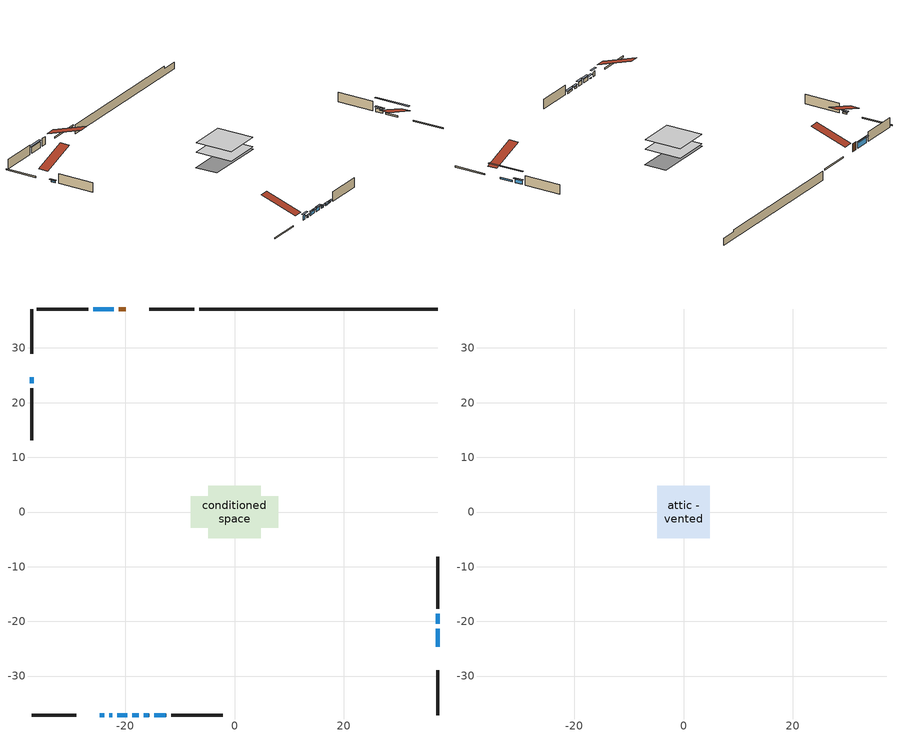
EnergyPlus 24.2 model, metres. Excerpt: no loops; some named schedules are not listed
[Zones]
conditioned space
 floor adiabatic (AdiabaticFloorConstruction): -4.82,-4.82 -4.82,4.82 4.82,4.82 4.82,-4.82 z0.69
 floor foundation (Slab1 construction): -7.98,-2.92 -7.98,2.92 7.98,2.92 7.98,-2.92 z-1.63
 wall outside (RimJoist1 construction): -7.4,37.12 -15.57,37.12 / -37.12,-37.12 -28.95,-37.12 / -37.12,37.12 -37.12,28.95 / 37.12,-37.12 37.12,-28.95 z0.69:0.99
 wall outside (AdiabaticWallConstruction 1): -19.9,37.12 -21.14,37.12 z0.69:2.72
 wall outside (AdiabaticWallConstruction): -24.61,-37.12 -23.82,-37.12 z0.69:1.91; 37.12,-24.61 37.12,-21.34 / -37.12,24.61 -37.12,23.52 / -14.71,-37.12 -12.53,-37.12 z0.69:1.07; -22.9,-37.12 -22.38,-37.12 z0.69:0.89; -21.46,-37.12 -19.63,-37.12 / 37.12,-20.41 37.12,-18.58 z0.69:1.61; -18.7,-37.12 -17.48,-37.12 z0.69:1.71; -16.55,-37.12 -15.63,-37.12 z0.69:1.1; -22.07,37.12 -25.81,37.12 z0.69:2.21
 wall outside (Wall1 construction): -26.74,37.12 -36.19,37.12 / -11.6,-37.12 -2.14,-37.12 / -37.12,22.59 -37.12,13.14 / 37.12,-17.65 37.12,-8.2 z0.69:3.13
 wall foundation (FoundationWall1 construction): -6.47,37.12,-1.63 -6.47,37.12,0.69 32.76,37.12,0.69 32.76,37.12,0.12 37.12,37.12,0.12 37.12,37.12,-1.63
 window (WindowConstruction 5): -24.61,-37.12 -23.83,-37.12 z0.69:1.91
 window (WindowConstruction 8): 37.12,-24.61 37.12,-21.34 z0.69:1.07
 window (WindowConstruction 9): -37.12,24.61 -37.12,23.52 z0.69:1.07
 window (WindowConstruction 6): -22.9,-37.12 -22.39,-37.12 z0.69:0.89
 window (WindowConstruction): -21.46,-37.12 -19.63,-37.12 z0.69:1.6
 window (WindowConstruction 1): -18.7,-37.12 -17.48,-37.12 z0.69:1.7
 window (WindowConstruction 2): -16.55,-37.12 -15.64,-37.12 z0.69:1.1
 window (WindowConstruction 3): -22.07,37.12 -25.81,37.12 z0.69:2.21
 window (WindowConstruction 4): 37.12,-20.41 37.12,-18.58 z0.69:1.6
 window (WindowConstruction 7): -14.71,-37.12 -12.53,-37.12 z0.69:1.07
 door (Door): -19.9,37.12 -21.14,37.12 z0.69:2.72
 ceiling adiabatic (AdiabaticFloorConstruction): 4.82,-4.82 4.82,4.82 -4.82,4.82 -4.82,-4.82 z0.69
attic - vented
 floor to conditioned space (Floor1 construction Reversed): -4.83,-4.83 -4.83,4.83 4.83,4.83 4.83,-4.83 z3.13
 roof outside (Roof1 construction): -18.98,37.12,3.13 -18.98,27.72,6.26 -16.5,27.72,6.26 -16.5,37.12,3.13; -25.54,-37.12,3.13 -25.54,-27.72,6.26 -28.02,-27.72,6.26 -28.02,-37.12,3.13; -37.12,25.54,3.13 -27.72,25.54,6.26 -27.72,28.02,6.26 -37.12,28.02,3.13; 37.12,-25.54,3.13 27.72,-25.54,6.26 27.72,-28.02,6.26 37.12,-28.02,3.13
shading: -23.22,-37.12 -25.22,-37.12 -25.22,-37.58 -23.22,-37.58 z2.52; 37.12,-18.29 37.12,-27.66 37.58,-27.66 37.58,-18.29 z4.12; -37.12,23.22 -37.12,24.91 -37.58,24.91 -37.58,23.22 z1.37; -21.78,-37.12 -23.51,-37.12 -23.51,-37.58 -21.78,-37.58 z1.5; -19.33,-37.12 -21.75,-37.12 -21.75,-37.58 -19.33,-37.58 z1.9; -17.18,-37.12 -19,-37.12 -19,-37.58 -17.18,-37.58 z2; -15.34,-37.12 -16.85,-37.12 -16.85,-37.58 -15.34,-37.58 z1.39; -26.11,37.12 -21.77,37.12 -21.77,37.58 -26.11,37.58 z2.51; 37.12,-18.29 37.12,-20.71 37.58,-20.71 37.58,-18.29 z1.9; -12.23,-37.12 -15.01,-37.12 -15.01,-37.58 -12.23,-37.58 z1.37
[Building]
Building 1: Terrain=Suburbs
[Site:Location]
Edmonton Intl AP_AB: Latitude {deg}=53.31; Longitude {deg}=-113.58; Time Zone {hr}=-7; Elevation {m}=723; Keep Site Location Information=Yes
[Site:GroundTemperature:Shallow]
-1.56185, -3.61833, -3.78302, -2.80711, 1.11059, 5.01004, 8.39065, 10.5322, 10.7141, 8.97234, 5.67794, 1.89811
[Site:WaterMainsTemperature]
Calculation Method=Schedule; Temperature Schedule=mains temperature schedule
[Material] Roughness=Rough; Thermal Absorptance=0.9
Name | Thickness {m} | Conductivity {W/m-K} | Density {kg/m3} | Specific Heat {J/kg-K} | Solar Absorptance | Visible Absorptance
asphalt or fiberglass shingles | 0.00635 | 0.162714 | 1121.4 | 1465.45 | 0.4 | 0.4
ceiling loosefill ins | 0.0846667 | 0.0480833 | 16.02 | 1046.75 | 0.7 | 0.7
ceiling stud and cavity | 0.1397 | 0.104254 | 65.682 | 1177.47 | 0.7 | 0.7
concrete 4.0 in. | 0.1016 | 1.803125 | 2242.8 | 837.4 | 0.7 | 0.7
concrete 8.0 in. | 0.2032 | 1.803125 | 2242.8 | 837.4 | 0.7 | 0.7
door material | 0.04445 | 0.053851 | 512.64 | 1214.23 | 0.7 | 0.7
floor covering | 0.0127 | 0.0433444 | 54.468 | 1339.84 | 0.6 | 0.6
floor rigid ins; wall rigid ins | 0.512978 | 0.029427 | 32.04 | 1214.23 | 0.7 | 0.7
floor stud and cavity | 0.1397 | 1.75129 | 37.0049 | 1207.88 | 0.7 | 0.7
furniture material conditioned space 1 | 0.1524 | 0.115458 | 640.8 | 1214.23 | 0.6 | 0.6
gypsum board | 0.0127 | 0.160291 | 801 | 837.4 | 0.6 | 0.6
osb sheathing 0.5 in. | 0.0127 | 0.115458 | 512.64 | 1214.23 | 0.7 | 0.7
osb sheathing 0.75 in. | 0.01905 | 0.115458 | 512.64 | 1214.23 | 0.7 | 0.7
rim joist stud and cavity | 0.0508 | 0.648972 | 50.32683 | 1063.81 | 0.6 | 0.6
wall stud and cavity | 0.1397 | 0.115486 | 139.0536 | 1170.24 | 0.7 | 0.7
wall stud and cavity 1 | 0.0889 | 0.380278 | 52.3479 | 1209.89 | 0.7 | 0.7
wall stud and cavity 2 | 0.0889 | 0.391764 | 83.0341 | 1211.67 | 0.7 | 0.7
wood siding | 0.0254 | 0.102417 | 544.68 | 1172.36 | 0.4 | 0.4
wood siding 1; wood siding 2; wood siding 3 | 0.0254 | 0.102417 | 544.68 | 1172.36 | 0.7 | 0.7
[WindowMaterial:SimpleGlazingSystem]
Name | U-Factor {W/m2-K} | Solar Heat Gain Coefficient
WindowMaterial | 2.10086 | 0.62
WindowMaterial 1 | 2.191708 | 0.55
WindowMaterial 2 | 2.37738 | 0.37
WindowMaterial 3 | 2.07701 | 0.65
WindowMaterial 4 | 2.17865 | 0.56
WindowMaterial 5 | 2.123 | 0.6
WindowMaterial 6 | 2.31435 | 0.37
WindowMaterial 7 | 1.7863 | 0.3
[Construction]
AdiabaticFloorConstruction: floor stud and cavity, floor rigid ins, osb sheathing 0.75 in., floor covering
AdiabaticWallConstruction: wood siding 2, wall rigid ins, wall stud and cavity 1, gypsum board
AdiabaticWallConstruction 1: wood siding 3, wall rigid ins, wall stud and cavity 1, gypsum board
Door: door material
Floor1 construction Reversed: gypsum board, ceiling stud and cavity, ceiling loosefill ins
FoundationWall1 construction: concrete 8.0 in.
furniture construction conditioned space 1: furniture material conditioned space 1
PartitionWallConstruction: gypsum board, wall stud and cavity 2, gypsum board
RimJoist1 construction: wood siding 1, rim joist stud and cavity
Roof1 construction: asphalt or fiberglass shingles
Slab1 construction: concrete 4.0 in.
Wall1 construction: wood siding, osb sheathing 0.5 in., wall stud and cavity, gypsum board
WindowConstruction: WindowMaterial
WindowConstruction 1: WindowMaterial 1
WindowConstruction 2: WindowMaterial 2
WindowConstruction 3: WindowMaterial 3
WindowConstruction 4: WindowMaterial 4
WindowConstruction 5: WindowMaterial 5
WindowConstruction 6: WindowMaterial 6
WindowConstruction 7; WindowConstruction 8; WindowConstruction 9: WindowMaterial 7
[Zone] Multiplier=1; Part of Total Floor Area=Yes
Name | Volume {m3}
attic - vented | 47.3754
conditioned space | 464.3
[Space]
Name | Zone | Volume {m3}
attic - vented 1 | attic - vented | 47.3754
conditioned space 1 | conditioned space | 464.3
[ZoneInfiltration:EffectiveLeakageArea]
infil attic - vented 1: Zone or Space=attic - vented 1; Schedule=Always On Discrete; Effective Air Leakage Area {cm2}=3239.65; Stack Coefficient=0.000217887; Wind Coefficient=9.97323e-06
[ZoneMixing]
whole house fan mix: Zone or Space=attic - vented; Schedule=Always On Continuous; Design Flow Rate Calculation Method=Flow/Zone; Design Flow Rate {m3/s}=0; Source Zone or Space=conditioned space
[SurfaceProperty:ExposedFoundationPerimeter]
Slab1: Exposed Perimeter Calculation Method=TotalExposedPerimeter; Total Exposed Perimeter {m}=43.587
[InternalMass] Zone or ZoneList=conditioned space; Space or SpaceList=conditioned space 1
Name | Construction | Surface Area {m2}
furniture mass conditioned space 1 | furniture construction conditioned space 1 | 74.496
partition wall mass | PartitionWallConstruction | 186.24
[Lights]
interior lighting: Zone or ZoneList or Space or SpaceList=conditioned space 1; Schedule=interior lighting schedule; Design Level Calculation Method=LightingLevel; Lighting Level {W}=343.2; Return Air Fraction=0; Fraction Radiant=0.6; Fraction Visible=0.2; Fraction Replaceable=1
[People]
occupants: Zone or ZoneList or Space or SpaceList=conditioned space 1; Number of People Schedule=occupants schedule; Number of People Calculation Method=People; Number of People=3; Fraction Radiant=0.314171; Sensible Heat Fraction=0.56303; Activity Level Schedule=occupants activity schedule; Carbon Dioxide Generation Rate {m3/s-W}=0; Enable ASHRAE 55 Comfort Warnings=No; Mean Radiant Temperature Calculation Type=EnclosureAveraged
[ElectricEquipment] Zone or ZoneList or Space or SpaceList=conditioned space 1; Design Level Calculation Method=EquipmentLevel
Name | Schedule | Design Level {W} | Fraction Latent | Fraction Radiant | Fraction Lost
clothes dryer | clothes dryer schedule | 140.772 | 0.015 | 0.081 | 0.85
clothes washer | clothes washer schedule | 32.1985 | 0.03 | 0.162 | 0.7
cooking range | cooking range schedule | 215.147 | 0.08 | 0.432 | 0.2
dishwasher | dishwasher schedule | 66.8632 | 0.3 | 0.18 | 0.4
fridge | fridge schedule | 72.9452 | 0 | 0.6 | 0
mech vent bath fan 0 | mech vent bath fan 0 schedule | 50.2 | 0 | 0 | 1
mech vent house fan | mech vent house fan schedule | 0 | 0 | 0 | 1
mech vent house fan cfis | mech vent house fan cfis schedule | 0 | 0 | 0 | 0
mech vent range fan 0 | mech vent range fan 0 schedule | 57 | 0 | 0 | 1
misc plug loads | misc plug loads schedule | 494.7 | 0.045 | 0.513 | 0.1
whole house fan | Always On Discrete | 0 | 0 | 0 | 1
[OtherEquipment] Zone or ZoneList or Space or SpaceList=conditioned space 1; Design Level Calculation Method=EquipmentLevel
Name | Fuel Type | Schedule | Design Level {W} | Fraction Latent | Fraction Radiant | Fraction Lost
clothes dryer 1 | Electricity | clothes dryer schedule | 0 | 0.015 | 0.081 | 0.85
cooking range 1 | Electricity | cooking range schedule | 0 | 0.08 | 0.432 | 0.2
general water use latent | None | general water use schedule | 62.594 | 1 | 0 | 0
general water use sensible | None | general water use schedule | -61.6891 | 0 | 0.6 | 0
mech vent house fan latent load | None | Always On Discrete | 0 | 1 | 0 | 0
mech vent house fan sensible load | None | Always On Discrete | 0 | 0 | 0 | 0
water heater energy adjustment1 | NaturalGas | Always On Discrete | 0.01 | 0 | 0 | 1
[ZoneInfiltration:DesignFlowRate] Zone or ZoneList or Space or SpaceList=conditioned space 1; Schedule=Always On Discrete; Design Flow Rate Calculation Method=Flow/Zone; Design Flow Rate {m3/s}=0
infil flow; natural vent flow; whole house fan flow
[AvailabilityManager:Scheduled]
furnace airloop Availability Manager: Schedule=Always On Discrete
[Foundation:Kiva]
Foundation Kiva 1: Initial Indoor Air Temperature {C}=18; Wall Height Above Grade {m}=0.689976; Wall Depth Below Slab {m}=0.2032
[Foundation:Kiva:Settings]
Soil Conductivity {W/m-K}=0.849921; Soil Density {kg/m3}=1842.3; Soil Specific Heat {J/kg-K}=418.7; Ground Solar Absorptivity=0.9; Ground Thermal Absorptivity=0.9; Ground Surface Roughness {m}=0.03; Far-Field Width {m}=40; Deep-Ground Boundary Condition=ZeroFlux; Deep-Ground Depth {m}=40; Minimum Cell Dimension {m}=0.2; Maximum Cell Growth Coefficient=3; Simulation Timestep=Timestep
[Exterior:Lights]
exterior lighting: Schedule=exterior lighting schedule; Design Level {W}=75.6
[EnergyManagementSystem:GlobalVariable]
furnace_airloop_Fan_RTF
infil_program_Qfan
infil_program_Qinf
natural_vent_program_Qnv
natural_vent_program_Qwhf
[EnergyManagementSystem:Sensor]
Name | Output:Variable or Output:Meter Index Key | Output:Variable or Output:Meter
airflow_gain | infil flow | Infiltration Sensible Heat Gain Energy
airflow_gain_1 | natural vent flow | Infiltration Sensible Heat Gain Energy
airflow_gain_2 | whole house fan flow | Infiltration Sensible Heat Gain Energy
airflow_loss | infil flow | Infiltration Sensible Heat Loss Energy
airflow_loss_1 | natural vent flow | Infiltration Sensible Heat Loss Energy
airflow_loss_2 | whole house fan flow | Infiltration Sensible Heat Loss Energy
clg_load_cond |  | Cooling:EnergyTransfer:Zone:CONDITIONED SPACE
clg_sp_s; clg_sp_s_1 | cooling setpoint | Schedule Value
clothes_dryer_exhaust_0_sch_s | clothes dryer exhaust 0 schedule | Schedule Value
cool_season | cooling season schedule | Schedule Value
htg_load_cond |  | Heating:EnergyTransfer:Zone:CONDITIONED SPACE
htg_sp_s; htg_sp_s_1 | heating setpoint | Schedule Value
ig_ee_conv | clothes dryer | Electric Equipment Convective Heating Energy
ig_ee_conv_2 | cooking range | Electric Equipment Convective Heating Energy
ig_ee_conv_4 | fridge | Electric Equipment Convective Heating Energy
ig_ee_conv_5 | misc plug loads | Electric Equipment Convective Heating Energy
ig_ee_conv_6 | whole house fan | Electric Equipment Convective Heating Energy
ig_ee_rad | clothes dryer | Electric Equipment Radiant Heating Energy
ig_ee_rad_2 | cooking range | Electric Equipment Radiant Heating Energy
ig_ee_rad_4 | fridge | Electric Equipment Radiant Heating Energy
ig_ee_rad_5 | misc plug loads | Electric Equipment Radiant Heating Energy
ig_ee_rad_6 | whole house fan | Electric Equipment Radiant Heating Energy
ig_lgt_conv | interior lighting | Lights Convective Heating Energy
ig_lgt_rad | interior lighting | Lights Radiant Heating Energy
ig_lgt_vis | interior lighting | Lights Visible Radiation Heating Energy
ig_oe_conv | clothes dryer 1 | Other Equipment Convective Heating Energy
ig_oe_conv_1 | cooking range 1 | Other Equipment Convective Heating Energy
ig_oe_conv_2 | general water use latent | Other Equipment Convective Heating Energy
ig_oe_conv_3 | general water use sensible | Other Equipment Convective Heating Energy
ig_oe_conv_4 | water heater energy adjustment1 | Other Equipment Convective Heating Energy
ig_oe_rad | clothes dryer 1 | Other Equipment Radiant Heating Energy
ig_oe_rad_1 | cooking range 1 | Other Equipment Radiant Heating Energy
ig_oe_rad_2 | general water use latent | Other Equipment Radiant Heating Energy
ig_oe_rad_3 | general water use sensible | Other Equipment Radiant Heating Energy
ig_oe_rad_4 | water heater energy adjustment1 | Other Equipment Radiant Heating Energy
ig_ppl_conv | occupants | People Convective Heating Energy
ig_ppl_rad | occupants | People Radiant Heating Energy
im_conv | furniture mass conditioned space 1 | Surface Inside Face Convection Heat Gain Energy
im_conv_1 | partition wall mass | Surface Inside Face Convection Heat Gain Energy
im_ig | furniture mass conditioned space 1 | Surface Inside Face Internal Gains Radiation Heat Gain Energy
im_ig_1 | partition wall mass | Surface Inside Face Internal Gains Radiation Heat Gain Energy
im_lgt | furniture mass conditioned space 1 | Surface Inside Face Lights Radiation Heat Gain Energy
im_lgt_1 | partition wall mass | Surface Inside Face Lights Radiation Heat Gain Energy
im_sol | furniture mass conditioned space 1 | Surface Inside Face Solar Radiation Heat Gain Energy
im_sol_1 | partition wall mass | Surface Inside Face Solar Radiation Heat Gain Energy
im_surf | furniture mass conditioned space 1 | Surface Inside Face Net Surface Thermal Radiation Heat Gain Energy
im_surf_1 | partition wall mass | Surface Inside Face Net Surface Thermal Radiation Heat Gain Energy
mech_vent_bath_fan_0_sch_s | mech vent bath fan 0 schedule | Schedule Value
mech_vent_range_fan_0_sch_s | mech vent range fan 0 schedule | Schedule Value
mv_conv | mech vent bath fan 0 | Electric Equipment Convective Heating Energy
mv_conv_1 | mech vent house fan | Electric Equipment Convective Heating Energy
mv_conv_2 | mech vent house fan cfis | Electric Equipment Convective Heating Energy
mv_conv_3 | mech vent range fan 0 | Electric Equipment Convective Heating Energy
mv_conv_4 | mech vent house fan latent load | Other Equipment Convective Heating Energy
mv_conv_5 | mech vent house fan sensible load | Other Equipment Convective Heating Energy
mv_rad | mech vent bath fan 0 | Electric Equipment Radiant Heating Energy
mv_rad_1 | mech vent house fan | Electric Equipment Radiant Heating Energy
mv_rad_2 | mech vent house fan cfis | Electric Equipment Radiant Heating Energy
mv_rad_3 | mech vent range fan 0 | Electric Equipment Radiant Heating Energy
mv_rad_4 | mech vent house fan latent load | Other Equipment Radiant Heating Energy
mv_rad_5 | mech vent house fan sensible load | Other Equipment Radiant Heating Energy
natural_vent_s | natural vent schedule | Schedule Value
out_pb_s |  | Site Outdoor Air Barometric Pressure
out_wt_s |  | Site Outdoor Air Humidity Ratio
site_vw_s |  | Site Wind Speed
ss_back_out | Window1 | Surface Window Shortwave from Zone Back Out Window Heat Transfer Rate
ss_back_out_1 | Window11 | Surface Window Shortwave from Zone Back Out Window Heat Transfer Rate
ss_back_out_2 | Window14 | Surface Window Shortwave from Zone Back Out Window Heat Transfer Rate
ss_back_out_3 | Window2 | Surface Window Shortwave from Zone Back Out Window Heat Transfer Rate
ss_back_out_4 | Window3 | Surface Window Shortwave from Zone Back Out Window Heat Transfer Rate
ss_back_out_5 | Window4 | Surface Window Shortwave from Zone Back Out Window Heat Transfer Rate
ss_back_out_6 | Window5 | Surface Window Shortwave from Zone Back Out Window Heat Transfer Rate
ss_back_out_7 | Window6 | Surface Window Shortwave from Zone Back Out Window Heat Transfer Rate
ss_back_out_8 | Window8 | Surface Window Shortwave from Zone Back Out Window Heat Transfer Rate
ss_back_out_9 | Window9 | Surface Window Shortwave from Zone Back Out Window Heat Transfer Rate
ss_conv | Door1 | Surface Inside Face Convection Heat Gain Energy
ss_conv_1 | Window1 | Surface Inside Face Convection Heat Gain Energy
ss_conv_10 | Window9 | Surface Inside Face Convection Heat Gain Energy
ss_conv_2 | Window11 | Surface Inside Face Convection Heat Gain Energy
ss_conv_3 | Window14 | Surface Inside Face Convection Heat Gain Energy
ss_conv_4 | Window2 | Surface Inside Face Convection Heat Gain Energy
ss_conv_5 | Window3 | Surface Inside Face Convection Heat Gain Energy
ss_conv_6 | Window4 | Surface Inside Face Convection Heat Gain Energy
ss_conv_7 | Window5 | Surface Inside Face Convection Heat Gain Energy
ss_conv_8 | Window6 | Surface Inside Face Convection Heat Gain Energy
ss_conv_9 | Window8 | Surface Inside Face Convection Heat Gain Energy
ss_ig | Door1 | Surface Inside Face Internal Gains Radiation Heat Gain Energy
ss_ig_1 | Window1 | Surface Inside Face Internal Gains Radiation Heat Gain Energy
ss_ig_10 | Window9 | Surface Inside Face Internal Gains Radiation Heat Gain Energy
ss_ig_2 | Window11 | Surface Inside Face Internal Gains Radiation Heat Gain Energy
ss_ig_3 | Window14 | Surface Inside Face Internal Gains Radiation Heat Gain Energy
ss_ig_4 | Window2 | Surface Inside Face Internal Gains Radiation Heat Gain Energy
ss_ig_5 | Window3 | Surface Inside Face Internal Gains Radiation Heat Gain Energy
ss_ig_6 | Window4 | Surface Inside Face Internal Gains Radiation Heat Gain Energy
ss_ig_7 | Window5 | Surface Inside Face Internal Gains Radiation Heat Gain Energy
ss_ig_8 | Window6 | Surface Inside Face Internal Gains Radiation Heat Gain Energy
ss_ig_9 | Window8 | Surface Inside Face Internal Gains Radiation Heat Gain Energy
ss_lgt | Door1 | Surface Inside Face Lights Radiation Heat Gain Energy
ss_sol | Door1 | Surface Inside Face Solar Radiation Heat Gain Energy
ss_surf | Door1 | Surface Inside Face Net Surface Thermal Radiation Heat Gain Energy
ss_surf_1 | Window1 | Surface Inside Face Net Surface Thermal Radiation Heat Gain Energy
ss_surf_10 | Window9 | Surface Inside Face Net Surface Thermal Radiation Heat Gain Energy
ss_surf_2 | Window11 | Surface Inside Face Net Surface Thermal Radiation Heat Gain Energy
ss_surf_3 | Window14 | Surface Inside Face Net Surface Thermal Radiation Heat Gain Energy
ss_surf_4 | Window2 | Surface Inside Face Net Surface Thermal Radiation Heat Gain Energy
ss_surf_5 | Window3 | Surface Inside Face Net Surface Thermal Radiation Heat Gain Energy
ss_surf_6 | Window4 | Surface Inside Face Net Surface Thermal Radiation Heat Gain Energy
ss_surf_7 | Window5 | Surface Inside Face Net Surface Thermal Radiation Heat Gain Energy
ss_surf_8 | Window6 | Surface Inside Face Net Surface Thermal Radiation Heat Gain Energy
ss_surf_9 | Window8 | Surface Inside Face Net Surface Thermal Radiation Heat Gain Energy
ss_trans_in | Window1 | Surface Window Transmitted Solar Radiation Rate
ss_trans_in_1 | Window11 | Surface Window Transmitted Solar Radiation Rate
ss_trans_in_2 | Window14 | Surface Window Transmitted Solar Radiation Rate
ss_trans_in_3 | Window2 | Surface Window Transmitted Solar Radiation Rate
ss_trans_in_4 | Window3 | Surface Window Transmitted Solar Radiation Rate
ss_trans_in_5 | Window4 | Surface Window Transmitted Solar Radiation Rate
ss_trans_in_6 | Window5 | Surface Window Transmitted Solar Radiation Rate
ss_trans_in_7 | Window6 | Surface Window Transmitted Solar Radiation Rate
ss_trans_in_8 | Window8 | Surface Window Transmitted Solar Radiation Rate
ss_trans_in_9 | Window9 | Surface Window Transmitted Solar Radiation Rate
ss_trans_out | Window1 | Surface Inside Face Initial Transmitted Diffuse Transmitted Out Window Solar Radiation Rate
ss_trans_out_1 | Window11 | Surface Inside Face Initial Transmitted Diffuse Transmitted Out Window Solar Radiation Rate
ss_trans_out_2 | Window14 | Surface Inside Face Initial Transmitted Diffuse Transmitted Out Window Solar Radiation Rate
ss_trans_out_3 | Window2 | Surface Inside Face Initial Transmitted Diffuse Transmitted Out Window Solar Radiation Rate
ss_trans_out_4 | Window3 | Surface Inside Face Initial Transmitted Diffuse Transmitted Out Window Solar Radiation Rate
ss_trans_out_5 | Window4 | Surface Inside Face Initial Transmitted Diffuse Transmitted Out Window Solar Radiation Rate
ss_trans_out_6 | Window5 | Surface Inside Face Initial Transmitted Diffuse Transmitted Out Window Solar Radiation Rate
ss_trans_out_7 | Window6 | Surface Inside Face Initial Transmitted Diffuse Transmitted Out Window Solar Radiation Rate
ss_trans_out_8 | Window8 | Surface Inside Face Initial Transmitted Diffuse Transmitted Out Window Solar Radiation Rate
ss_trans_out_9 | Window9 | Surface Inside Face Initial Transmitted Diffuse Transmitted Out Window Solar Radiation Rate
s_conv | Floor1 | Surface Inside Face Convection Heat Gain Energy
s_conv_1 | FoundationWall1 | Surface Inside Face Convection Heat Gain Energy
s_conv_10 | Wall1:180 | Surface Inside Face Convection Heat Gain Energy
s_conv_11 | Wall1:270 | Surface Inside Face Convection Heat Gain Energy
s_conv_12 | Wall1:90 | Surface Inside Face Convection Heat Gain Energy
s_conv_2 | inferred conditioned ceiling | Surface Inside Face Convection Heat Gain Energy
s_conv_3 | inferred conditioned floor | Surface Inside Face Convection Heat Gain Energy
s_conv_4 | RimJoist1:0 | Surface Inside Face Convection Heat Gain Energy
s_conv_5 | RimJoist1:180 | Surface Inside Face Convection Heat Gain Energy
s_conv_6 | RimJoist1:270 | Surface Inside Face Convection Heat Gain Energy
s_conv_7 | RimJoist1:90 | Surface Inside Face Convection Heat Gain Energy
s_conv_8 | Slab1 | Surface Inside Face Convection Heat Gain Energy
s_conv_9 | Wall1:0 | Surface Inside Face Convection Heat Gain Energy
s_ig | Floor1 | Surface Inside Face Internal Gains Radiation Heat Gain Energy
s_ig_1 | FoundationWall1 | Surface Inside Face Internal Gains Radiation Heat Gain Energy
s_ig_10 | Wall1:180 | Surface Inside Face Internal Gains Radiation Heat Gain Energy
s_ig_11 | Wall1:270 | Surface Inside Face Internal Gains Radiation Heat Gain Energy
s_ig_12 | Wall1:90 | Surface Inside Face Internal Gains Radiation Heat Gain Energy
s_ig_2 | inferred conditioned ceiling | Surface Inside Face Internal Gains Radiation Heat Gain Energy
s_ig_3 | inferred conditioned floor | Surface Inside Face Internal Gains Radiation Heat Gain Energy
s_ig_4 | RimJoist1:0 | Surface Inside Face Internal Gains Radiation Heat Gain Energy
s_ig_5 | RimJoist1:180 | Surface Inside Face Internal Gains Radiation Heat Gain Energy
s_ig_6 | RimJoist1:270 | Surface Inside Face Internal Gains Radiation Heat Gain Energy
s_ig_7 | RimJoist1:90 | Surface Inside Face Internal Gains Radiation Heat Gain Energy
s_ig_8 | Slab1 | Surface Inside Face Internal Gains Radiation Heat Gain Energy
s_ig_9 | Wall1:0 | Surface Inside Face Internal Gains Radiation Heat Gain Energy
s_lgt | Floor1 | Surface Inside Face Lights Radiation Heat Gain Energy
s_lgt_1 | FoundationWall1 | Surface Inside Face Lights Radiation Heat Gain Energy
s_lgt_10 | Wall1:180 | Surface Inside Face Lights Radiation Heat Gain Energy
s_lgt_11 | Wall1:270 | Surface Inside Face Lights Radiation Heat Gain Energy
s_lgt_12 | Wall1:90 | Surface Inside Face Lights Radiation Heat Gain Energy
s_lgt_2 | inferred conditioned ceiling | Surface Inside Face Lights Radiation Heat Gain Energy
s_lgt_3 | inferred conditioned floor | Surface Inside Face Lights Radiation Heat Gain Energy
s_lgt_4 | RimJoist1:0 | Surface Inside Face Lights Radiation Heat Gain Energy
s_lgt_5 | RimJoist1:180 | Surface Inside Face Lights Radiation Heat Gain Energy
s_lgt_6 | RimJoist1:270 | Surface Inside Face Lights Radiation Heat Gain Energy
s_lgt_7 | RimJoist1:90 | Surface Inside Face Lights Radiation Heat Gain Energy
